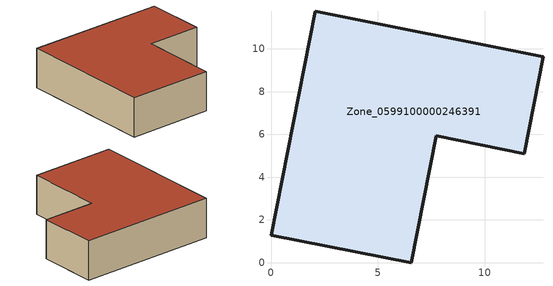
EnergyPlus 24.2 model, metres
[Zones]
Zone_0599100000246391
 floor ground (C_G): 7.73,5.93 6.55,0 0,1.29 2.08,11.75 12.72,9.62 11.84,5.1 z0
 wall outside (C_F): 2.08,11.75 0,1.29 6.55,0 7.73,5.93 11.84,5.1 12.72,9.62 2.08,11.75 z0:3.07
 roof outside (C_R): 11.84,5.1 12.72,9.62 2.08,11.75 0,1.29 6.55,0 7.73,5.93 z3.07
[BUILDING]
Pand.0599100000246391: North Axis=0; Terrain=City; Loads Convergence Tolerance Value=0.04; Temperature Convergence Tolerance Value=0.4; Solar Distribution=FullExterior; Maximum Number of Warmup Days=25; Minimum Number of Warmup Days=1
[Site:Location]
Rotterdam.The.Hague.AP_ZH_NLD Design_Conditions: Latitude=51.96; Longitude=4.45; Time Zone=1; Elevation=-4.5
[SITE:GROUNDTEMPERATURE:BUILDINGSURFACE]
18, 18, 18, 18, 18, 18, 18, 18, 18, 18, 18, 18
[MATERIAL] Thermal Absorptance=0.9; Solar Absorptance=0.7; Visible Absorptance=0.7
Name | Roughness | Thickness | Conductivity | Density | Specific Heat
G.TI.1975-1991 | MediumSmooth | 0.15 | 0.288461 | 540 | 1210
F.TI.1975-1991 | Rough | 0.3 | 0.230769 | 1920 | 840
R.TI.1975-1991 | MediumRough | 0.2 | 0.153846 | 1500 | 1000
[CONSTRUCTION]
C_G: G.TI.1975-1991
C_F: F.TI.1975-1991
C_R: R.TI.1975-1991
[ZONE]
Zone_0599100000246391: Type=1; Multiplier=1; Ceiling Height=Autocalculate; Volume=Autocalculate; Floor Area=autocalculate; Part of Total Floor Area=Yes
[ZONEINFILTRATION:DESIGNFLOWRATE]
Infil_Zone_0599100000246391: Zone or ZoneList or Space or SpaceList=Zone_0599100000246391; Schedule=AlwaysOn; Design Flow Rate Calculation Method=Flow/Area; Flow Rate per Floor Area=0.003; Constant Term Coefficient=1; Temperature Term Coefficient=0; Velocity Term Coefficient=0; Velocity Squared Term Coefficient=0
[HVACTEMPLATE:ZONE:IDEALLOADSAIRSYSTEM]
Zone_0599100000246391: Maximum Heating Supply Air Temperature=50; Minimum Cooling Supply Air Temperature=13; Maximum Heating Supply Air Humidity Ratio=0.0156; Minimum Cooling Supply Air Humidity Ratio=0.0077; Heating Limit=NoLimit; Cooling Limit=NoLimit; Dehumidification Control Type=ConstantSensibleHeatRatio; Cooling Sensible Heat Ratio=0.7; Dehumidification Setpoint=60; Humidification Control Type=None; Humidification Setpoint=30; Outdoor Air Method=None; Outdoor Air Flow Rate per Person=0.00944; Outdoor Air Flow Rate per Zone Floor Area=0; Outdoor Air Flow Rate per Zone=0; Demand Controlled Ventilation Type=None; Outdoor Air Economizer Type=NoEconomizer; Heat Recovery Type=None; Sensible Heat Recovery Effectiveness=0.7; Latent Heat Recovery Effectiveness=0.65
[ZONECONTROL:THERMOSTAT]
ThermostatControl_Zone_0599100000246391: Zone or ZoneList=Zone_0599100000246391; Control Type Schedule=DualSetpointControlType; Control 1=Thermostat_Zone_0599100000246391; Temperature Difference Between Cutout And Setpoint=0
[THERMOSTATSETPOINT:DUALSETPOINT]
Thermostat_Zone_0599100000246391: Heating Setpoint Temperature Schedule=HeatingSetpoint_Zone_0599100000246391; Cooling Setpoint Temperature Schedule=CoolingSetpoint_Zone_0599100000246391
[SCHEDULE:COMPACT]
HeatingSetpoint_Zone_0599100000246391: Through: 12/31, For: AllDays, Until: 24:00, 21
CoolingSetpoint_Zone_0599100000246391: Through: 12/31, For: AllDays, Until: 24:00, 24
DualSetpointControlType: Through: 12/31, For: AllDays, Until: 24:00, 4
AlwaysOn: Through: 12/31, For: AllDays, Until: 24:00, 1
